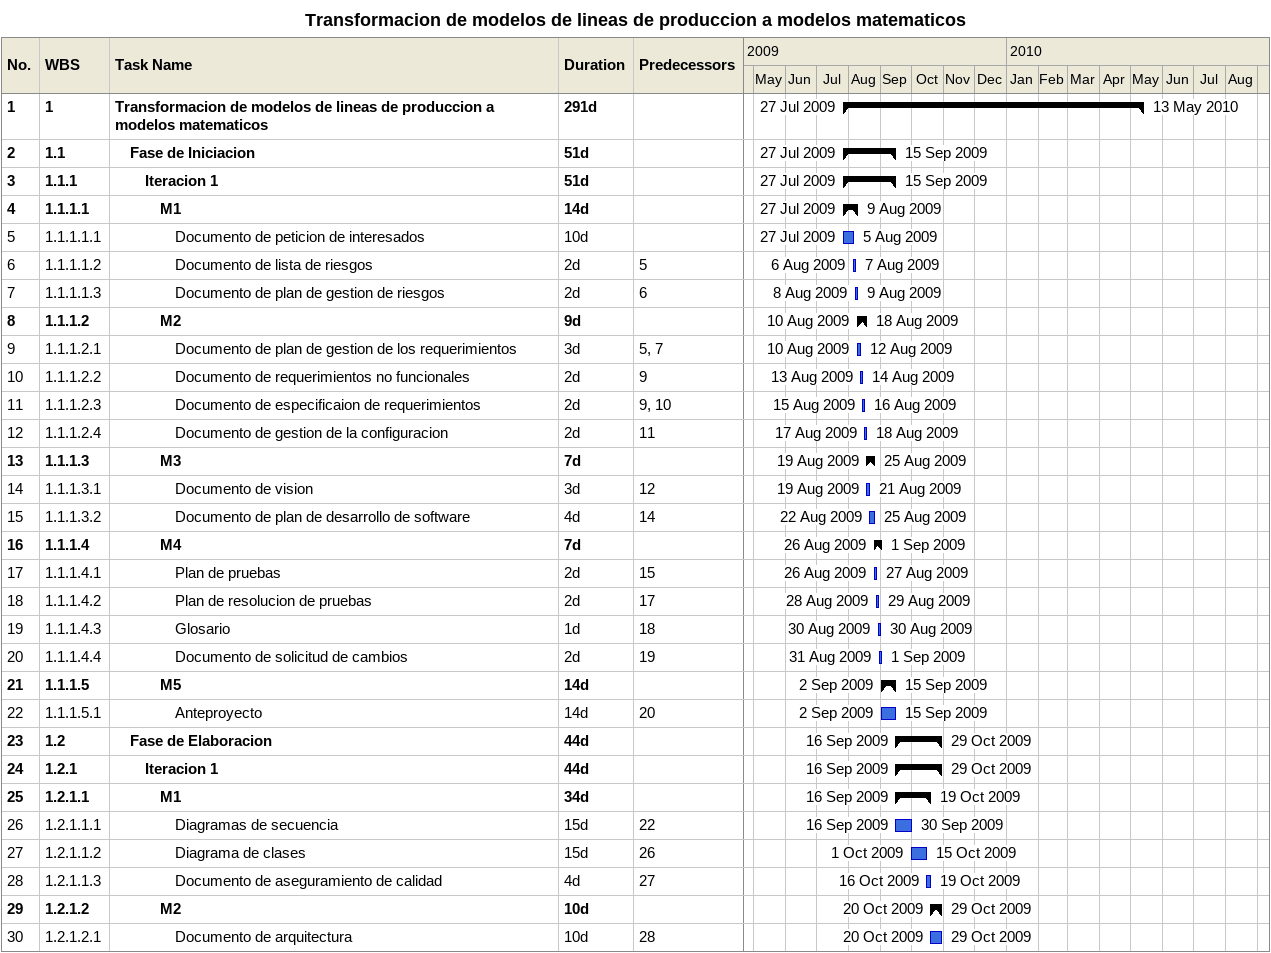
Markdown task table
Transformacion de modelos de lineas de produccion a modelos matematicos

| ID | WBS | Task | Duration | Start | Finish | Predecessors |
|---|---|---|---|---|---|---|
| 1 | 1 | **Transformacion de modelos de lineas de produccion a modelos matematicos** | 291d | 2009-07-27 | 2010-05-13 |  |
| 2 | 1.1 | **Fase de Iniciacion** | 51d | 2009-07-27 | 2009-09-15 |  |
| 3 | 1.1.1 | **Iteracion 1** | 51d | 2009-07-27 | 2009-09-15 |  |
| 4 | 1.1.1.1 | **M1** | 14d | 2009-07-27 | 2009-08-09 |  |
| 5 | 1.1.1.1.1 | Documento de peticion de interesados | 10d | 2009-07-27 | 2009-08-05 |  |
| 6 | 1.1.1.1.2 | Documento de lista de riesgos | 2d | 2009-08-06 | 2009-08-07 | 5 |
| 7 | 1.1.1.1.3 | Documento de plan de gestion de riesgos | 2d | 2009-08-08 | 2009-08-09 | 6 |
| 8 | 1.1.1.2 | **M2** | 9d | 2009-08-10 | 2009-08-18 |  |
| 9 | 1.1.1.2.1 | Documento de plan de gestion de los requerimientos | 3d | 2009-08-10 | 2009-08-12 | 5, 7 |
| 10 | 1.1.1.2.2 | Documento de requerimientos no funcionales | 2d | 2009-08-13 | 2009-08-14 | 9 |
| 11 | 1.1.1.2.3 | Documento de especificaion de requerimientos | 2d | 2009-08-15 | 2009-08-16 | 9, 10 |
| 12 | 1.1.1.2.4 | Documento de gestion de la configuracion | 2d | 2009-08-17 | 2009-08-18 | 11 |
| 13 | 1.1.1.3 | **M3** | 7d | 2009-08-19 | 2009-08-25 |  |
| 14 | 1.1.1.3.1 | Documento de vision | 3d | 2009-08-19 | 2009-08-21 | 12 |
| 15 | 1.1.1.3.2 | Documento de plan de desarrollo de software | 4d | 2009-08-22 | 2009-08-25 | 14 |
| 16 | 1.1.1.4 | **M4** | 7d | 2009-08-26 | 2009-09-01 |  |
| 17 | 1.1.1.4.1 | Plan de pruebas | 2d | 2009-08-26 | 2009-08-27 | 15 |
| 18 | 1.1.1.4.2 | Plan de resolucion de pruebas | 2d | 2009-08-28 | 2009-08-29 | 17 |
| 19 | 1.1.1.4.3 | Glosario | 1d | 2009-08-30 | 2009-08-30 | 18 |
| 20 | 1.1.1.4.4 | Documento de solicitud de cambios | 2d | 2009-08-31 | 2009-09-01 | 19 |
| 21 | 1.1.1.5 | **M5** | 14d | 2009-09-02 | 2009-09-15 |  |
| 22 | 1.1.1.5.1 | Anteproyecto | 14d | 2009-09-02 | 2009-09-15 | 20 |
| 23 | 1.2 | **Fase de Elaboracion** | 44d | 2009-09-16 | 2009-10-29 |  |
| 24 | 1.2.1 | **Iteracion 1** | 44d | 2009-09-16 | 2009-10-29 |  |
| 25 | 1.2.1.1 | **M1** | 34d | 2009-09-16 | 2009-10-19 |  |
| 26 | 1.2.1.1.1 | Diagramas de secuencia | 15d | 2009-09-16 | 2009-09-30 | 22 |
| 27 | 1.2.1.1.2 | Diagrama de clases | 15d | 2009-10-01 | 2009-10-15 | 26 |
| 28 | 1.2.1.1.3 | Documento de aseguramiento de calidad | 4d | 2009-10-16 | 2009-10-19 | 27 |
| 29 | 1.2.1.2 | **M2** | 10d | 2009-10-20 | 2009-10-29 |  |
| 30 | 1.2.1.2.1 | Documento de arquitectura | 10d | 2009-10-20 | 2009-10-29 | 28 |
